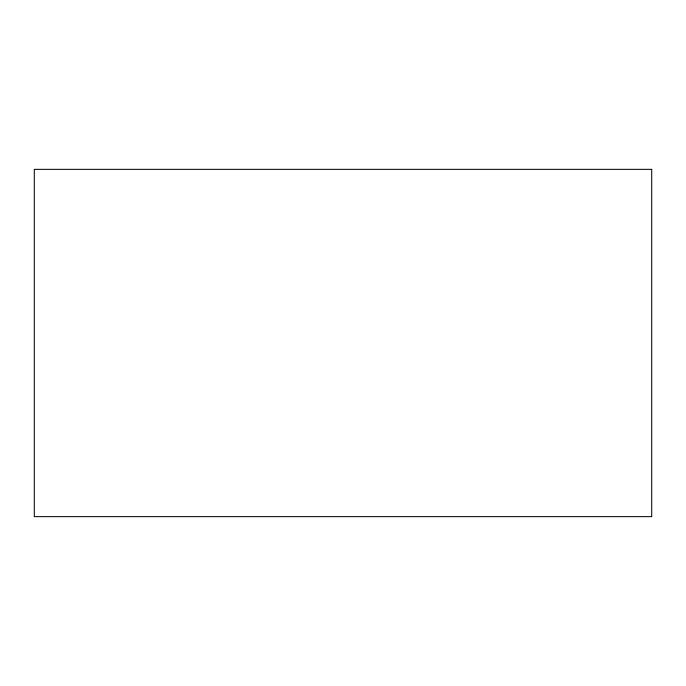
<?xml version="1.0" encoding="UTF-8"?>
<svg xmlns="http://www.w3.org/2000/svg" width="686" height="686" viewBox="0 0 686 686"><rect width="100%" height="100%" fill="white"/><g stroke="black" fill="none" stroke-linecap="round" stroke-linejoin="round"><path stroke-width="1.03" d="M651.7 169.356L34.3 169.356L34.3 516.644L651.7 516.644L651.7 169.356"/></g></svg>
